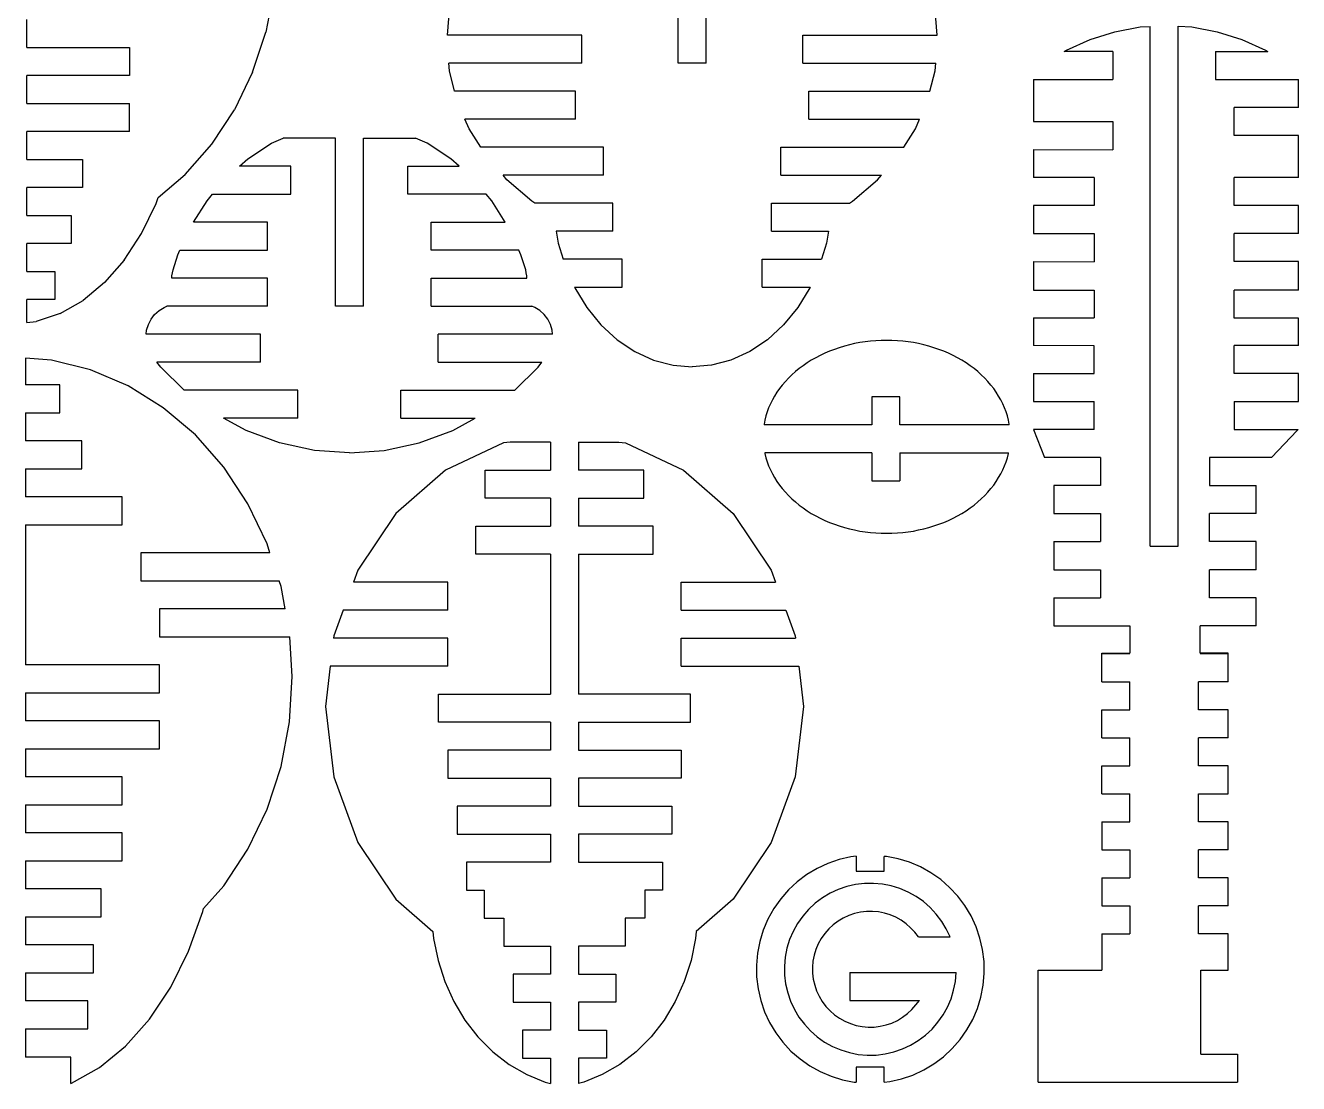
# Model space of a CAD drawing. Header units: inches. Extents: x -293 to 209, y -165 to 155.
# Drawn here: x 66.2 to 202.6, y -163.8 to -50.4 of the extents above; entities that cross this region are included whole.
import ezdxf

# ---------------------------------------------------------------- set-up
doc = ezdxf.new("R2010")
doc.units = ezdxf.units.IN
doc.header["$MEASUREMENT"] = 0

msp = doc.modelspace()

# ---------------------------------------------------------------- linework, layer by layer
for p, q in [((136.15, -54.44), (136.15, -36.44)), ((139.15, -54.44), (139.15, -36.44)), ((92.83, -46.63), (91.97, -51.12)), ((111.41, -51.44), (111.63, -48.78)), ((163.88, -51.44), (163.66, -48.78)), ((66.35, -52.76), (66.35, -49.76)), ((90.55, -55.42), (91.97, -51.12)), ((125.8, -51.44), (111.41, -51.44)), ((125.8, -54.44), (125.8, -51.44)), ((149.49, -51.44), (163.88, -51.44)), ((149.49, -54.44), (149.49, -51.44)), ((180.26, -51.91), (182.91, -51.08)), ((182.91, -51.08), (185.63, -50.58)), ((185.63, -50.58), (186.7, -50.51)), ((186.7, -106.19), (186.7, -50.51)), ((189.7, -50.49), (191.16, -50.58)), ((189.7, -106.19), (189.7, -50.49)), ((191.16, -50.58), (193.89, -51.08)), ((193.89, -51.08), (196.53, -51.91)), ((66.35, -52.76), (77.35, -52.76)), ((77.35, -52.76), (77.35, -55.76)), ((177.48, -53.21), (177.74, -53.05)), ((177.74, -53.05), (180.26, -51.91)), ((196.53, -51.91), (199.06, -53.05)), ((199.06, -53.05), (199.32, -53.21)), ((111.63, -55.27), (111.56, -54.44)), ((125.8, -54.44), (111.56, -54.44)), ((139.15, -54.44), (136.15, -54.44)), ((149.49, -54.44), (163.73, -54.44)), ((163.66, -55.27), (163.73, -54.44)), ((182.7, -53.21), (177.48, -53.21)), ((182.7, -53.21), (182.7, -56.21)), ((193.7, -53.21), (193.7, -56.21)), ((193.7, -53.21), (199.32, -53.21)), ((77.35, -55.76), (66.35, -55.76)), ((66.35, -58.76), (66.35, -55.76)), ((90.55, -55.42), (88.61, -59.46)), ((112.18, -57.44), (111.63, -55.27)), ((163.11, -57.44), (163.66, -55.27)), ((174.2, -56.21), (174.2, -60.71)), ((174.2, -56.21), (182.7, -56.21)), ((193.7, -56.21), (202.6, -56.21)), ((202.6, -59.21), (202.6, -56.21)), ((125.15, -57.44), (112.18, -57.44)), ((125.15, -60.44), (125.15, -57.44)), ((150.15, -57.44), (163.11, -57.44)), ((150.15, -60.44), (150.15, -57.44)), ((66.35, -58.76), (77.35, -58.76)), ((77.35, -61.76), (77.35, -58.76)), ((86.19, -63.14), (88.61, -59.46)), ((202.6, -59.21), (195.7, -59.21)), ((195.7, -62.21), (195.7, -59.21)), ((113.74, -61.48), (113.29, -60.44)), ((125.15, -60.44), (113.29, -60.44)), ((150.15, -60.44), (162, -60.44)), ((161.55, -61.48), (162, -60.44)), ((174.2, -60.71), (182.7, -60.72)), ((182.7, -60.72), (182.7, -63.72)), ((77.35, -61.76), (66.35, -61.76)), ((66.35, -64.76), (66.35, -61.76)), ((92.58, -63.04), (93.82, -62.49)), ((99.41, -62.49), (93.82, -62.49)), ((99.41, -80.49), (99.41, -62.49)), ((102.41, -80.49), (102.41, -62.49)), ((102.41, -62.49), (108.01, -62.49)), ((109.25, -63.04), (108.01, -62.49)), ((114.98, -63.44), (113.74, -61.48)), ((160.31, -63.44), (161.55, -61.48)), ((202.6, -62.21), (195.7, -62.21)), ((202.6, -66.71), (202.6, -62.21)), ((83.33, -66.38), (86.19, -63.14)), ((90.03, -64.69), (92.58, -63.04)), ((111.79, -64.69), (109.25, -63.04)), ((128.15, -63.44), (114.98, -63.44)), ((128.15, -66.44), (128.15, -63.44)), ((147.15, -63.44), (160.31, -63.44)), ((147.15, -66.44), (147.15, -63.44)), ((174.2, -63.71), (182.7, -63.72)), ((174.2, -63.71), (174.2, -66.71)), ((66.35, -64.76), (72.33, -64.76)), ((72.33, -64.76), (72.33, -67.76)), ((89.14, -65.49), (90.03, -64.69)), ((112.69, -65.49), (111.79, -64.69)), ((80.43, -68.84), (83.33, -66.38)), ((94.65, -65.49), (89.14, -65.49)), ((94.65, -68.49), (94.65, -65.49)), ((107.18, -65.49), (112.69, -65.49)), ((107.18, -68.49), (107.18, -65.49)), ((117.8, -66.94), (117.38, -66.44)), ((128.15, -66.44), (117.38, -66.44)), ((147.15, -66.44), (157.91, -66.44)), ((157.49, -66.94), (157.91, -66.44)), ((180.7, -66.71), (174.2, -66.71)), ((180.7, -66.71), (180.7, -69.71)), ((202.6, -66.71), (195.7, -66.71)), ((195.7, -69.71), (195.7, -66.71)), ((72.33, -67.76), (66.35, -67.76)), ((66.35, -70.76), (66.35, -67.76)), ((120.47, -69.23), (117.8, -66.94)), ((154.82, -69.23), (157.49, -66.94)), ((78.64, -72.7), (80.21, -69.48)), ((80.21, -69.48), (80.43, -68.84)), ((84.22, -71.49), (85.67, -69.2)), ((85.67, -69.2), (86.26, -68.49)), ((86.26, -68.49), (94.65, -68.49)), ((115.57, -68.49), (107.18, -68.49)), ((116.16, -69.2), (115.57, -68.49)), ((117.61, -71.49), (116.16, -69.2)), ((120.79, -69.44), (120.47, -69.23)), ((129.15, -69.44), (120.79, -69.44)), ((129.15, -72.44), (129.15, -69.44)), ((146.15, -69.44), (154.5, -69.44)), ((146.15, -72.44), (146.15, -69.44)), ((154.5, -69.44), (154.82, -69.23)), ((66.35, -70.76), (71.12, -70.76)), ((71.12, -70.76), (71.12, -73.76)), ((174.2, -69.71), (174.2, -72.71)), ((180.7, -69.71), (174.2, -69.71)), ((202.6, -69.71), (195.7, -69.71)), ((202.6, -72.71), (202.6, -69.71)), ((92.14, -71.49), (84.22, -71.49)), ((92.14, -74.49), (92.14, -71.49)), ((109.69, -71.49), (117.61, -71.49)), ((109.69, -74.49), (109.69, -71.49)), ((76.78, -75.54), (78.64, -72.7)), ((123.05, -72.44), (123.28, -73.74)), ((129.15, -72.44), (123.05, -72.44)), ((146.15, -72.44), (152.24, -72.44)), ((152.24, -72.44), (152.01, -73.74)), ((174.2, -72.71), (180.7, -72.71)), ((180.7, -72.71), (180.7, -75.72)), ((202.6, -72.71), (195.7, -72.71)), ((195.7, -75.71), (195.7, -72.71)), ((71.12, -73.76), (66.35, -73.76)), ((66.35, -76.76), (66.35, -73.76)), ((82.03, -76.59), (82.54, -74.98)), ((82.54, -74.98), (82.76, -74.49)), ((82.76, -74.49), (92.14, -74.49)), ((119.07, -74.49), (109.69, -74.49)), ((119.29, -74.98), (119.07, -74.49)), ((119.8, -76.59), (119.29, -74.98)), ((123.28, -73.74), (123.8, -75.44)), ((152.01, -73.74), (151.49, -75.44)), ((76.78, -75.54), (74.68, -77.95)), ((130.15, -75.44), (123.8, -75.44)), ((130.15, -78.44), (130.15, -75.44)), ((145.15, -75.44), (151.49, -75.44)), ((145.15, -78.44), (145.15, -75.44)), ((174.2, -75.71), (180.7, -75.72)), ((174.2, -75.71), (174.2, -78.76)), ((202.6, -75.71), (195.7, -75.71)), ((202.6, -78.76), (202.6, -75.71)), ((66.35, -76.76), (69.35, -76.76)), ((69.35, -76.76), (69.35, -79.76)), ((81.89, -77.49), (81.91, -77.23)), ((92.14, -77.49), (81.89, -77.49)), ((81.91, -77.23), (81.96, -76.91)), ((81.96, -76.91), (82.03, -76.59)), ((92.14, -80.49), (92.14, -77.49)), ((109.69, -77.49), (119.94, -77.49)), ((109.69, -80.49), (109.69, -77.49)), ((119.87, -76.91), (119.8, -76.59)), ((119.92, -77.23), (119.87, -76.91)), ((119.94, -77.49), (119.92, -77.23)), ((74.68, -77.95), (72.38, -79.87)), ((125.03, -78.44), (125.06, -78.52)), ((125.03, -78.44), (130.15, -78.44)), ((125.06, -78.52), (126.35, -80.63)), ((145.15, -78.44), (150.26, -78.44)), ((150.23, -78.52), (148.94, -80.63)), ((150.26, -78.44), (150.23, -78.52)), ((174.2, -78.76), (180.7, -78.76)), ((180.7, -78.76), (180.7, -81.74)), ((202.6, -78.76), (195.7, -78.76)), ((195.7, -81.76), (195.7, -78.76)), ((69.35, -79.76), (66.35, -79.76)), ((66.35, -82.24), (66.35, -79.76)), ((69.93, -81.28), (72.38, -79.87)), ((69.93, -81.28), (67.36, -82.13)), ((79.67, -81.89), (80.05, -81.38)), ((80.05, -81.38), (80.52, -80.95)), ((80.52, -80.95), (81.06, -80.61)), ((81.06, -80.61), (81.36, -80.49)), ((92.14, -80.49), (81.36, -80.49)), ((102.41, -80.49), (99.41, -80.49)), ((109.69, -80.49), (120.47, -80.49)), ((120.77, -80.61), (120.47, -80.49)), ((121.31, -80.95), (120.77, -80.61)), ((121.77, -81.38), (121.31, -80.95)), ((122.16, -81.89), (121.77, -81.38)), ((126.35, -80.63), (127.87, -82.5)), ((148.94, -80.63), (147.42, -82.5)), ((174.2, -81.74), (180.7, -81.74)), ((174.2, -81.74), (174.2, -84.71)), ((202.6, -81.76), (195.7, -81.76)), ((202.6, -84.71), (202.6, -81.76)), ((66.35, -82.24), (67.36, -82.13)), ((79.14, -83.49), (79.19, -83.05)), ((79.19, -83.05), (79.38, -82.45)), ((79.38, -82.45), (79.67, -81.89)), ((122.45, -82.45), (122.16, -81.89)), ((122.64, -83.05), (122.45, -82.45)), ((122.69, -83.49), (122.64, -83.05)), ((127.87, -82.5), (129.6, -84.08)), ((147.42, -82.5), (145.7, -84.08)), ((91.41, -83.49), (79.14, -83.49)), ((91.41, -86.49), (91.41, -83.49)), ((110.41, -86.49), (110.41, -83.49)), ((122.69, -83.49), (110.41, -83.49)), ((129.6, -84.08), (131.48, -85.34)), ((145.7, -84.08), (143.81, -85.34)), ((155.04, -84.5), (154.49, -84.63)), ((155.6, -84.39), (155.04, -84.5)), ((156.17, -84.31), (155.6, -84.39)), ((156.74, -84.24), (156.17, -84.31)), ((157.32, -84.19), (156.74, -84.24)), ((157.89, -84.16), (157.32, -84.19)), ((158.47, -84.15), (157.89, -84.16)), ((159.04, -84.16), (158.47, -84.15)), ((159.62, -84.19), (159.04, -84.16)), ((160.2, -84.24), (159.62, -84.19)), ((160.77, -84.31), (160.2, -84.24)), ((161.34, -84.39), (160.77, -84.31)), ((161.9, -84.5), (161.34, -84.39)), ((162.45, -84.63), (161.9, -84.5)), ((131.48, -85.34), (133.5, -86.26)), ((143.81, -85.34), (141.79, -86.26)), ((151.35, -85.77), (150.87, -86.02)), ((151.84, -85.53), (151.35, -85.77)), ((152.35, -85.32), (151.84, -85.53)), ((152.87, -85.12), (152.35, -85.32)), ((153.4, -84.94), (152.87, -85.12)), ((153.94, -84.77), (153.4, -84.94)), ((154.49, -84.63), (153.94, -84.77)), ((163, -84.77), (162.45, -84.63)), ((163.54, -84.94), (163, -84.77)), ((164.07, -85.12), (163.54, -84.94)), ((164.59, -85.32), (164.07, -85.12)), ((165.09, -85.53), (164.59, -85.32)), ((165.58, -85.77), (165.09, -85.53)), ((166.06, -86.02), (165.58, -85.77)), ((180.7, -84.72), (174.2, -84.71)), ((180.7, -87.71), (180.7, -84.72)), ((202.6, -84.71), (195.7, -84.71)), ((195.7, -87.71), (195.7, -84.71)), ((66.21, -86.04), (66.21, -88.91)), ((69, -86.27), (66.21, -86.04)), ((73.19, -87.31), (69, -86.27)), ((80.7, -87.02), (80.3, -86.49)), ((91.41, -86.49), (80.3, -86.49)), ((83.2, -89.49), (80.7, -87.02)), ((110.41, -86.49), (121.53, -86.49)), ((118.63, -89.49), (121.13, -87.02)), ((121.13, -87.02), (121.53, -86.49)), ((133.5, -86.26), (135.6, -86.82)), ((135.6, -86.82), (137.65, -87)), ((139.69, -86.82), (137.65, -87)), ((141.79, -86.26), (139.69, -86.82)), ((149.1, -87.17), (148.7, -87.5)), ((149.52, -86.86), (149.1, -87.17)), ((149.95, -86.57), (149.52, -86.86)), ((150.4, -86.28), (149.95, -86.57)), ((150.87, -86.02), (150.4, -86.28)), ((166.53, -86.28), (166.06, -86.02)), ((166.98, -86.57), (166.53, -86.28)), ((167.42, -86.86), (166.98, -86.57)), ((167.83, -87.17), (167.42, -86.86)), ((168.23, -87.5), (167.83, -87.17)), ((77.21, -89.02), (73.19, -87.31)), ((147.62, -88.56), (147.29, -88.93)), ((147.96, -88.19), (147.62, -88.56)), ((148.32, -87.84), (147.96, -88.19)), ((148.7, -87.5), (148.32, -87.84)), ((168.61, -87.84), (168.23, -87.5)), ((168.98, -88.19), (168.61, -87.84)), ((169.32, -88.56), (168.98, -88.19)), ((169.64, -88.93), (169.32, -88.56)), ((174.2, -87.71), (180.7, -87.71)), ((174.2, -87.71), (174.2, -90.71)), ((202.6, -87.71), (195.7, -87.71)), ((202.6, -90.71), (202.6, -87.71)), ((69.91, -88.91), (66.21, -88.91)), ((69.91, -91.91), (69.91, -88.91)), ((80.98, -91.36), (77.21, -89.02)), ((95.41, -89.49), (83.2, -89.49)), ((95.41, -92.49), (95.41, -89.49)), ((106.41, -89.49), (118.63, -89.49)), ((106.41, -92.49), (106.41, -89.49)), ((146.72, -89.71), (146.46, -90.11)), ((147, -89.31), (146.72, -89.71)), ((147.29, -88.93), (147, -89.31)), ((169.94, -89.31), (169.64, -88.93)), ((170.22, -89.71), (169.94, -89.31)), ((170.47, -90.11), (170.22, -89.71)), ((84.42, -94.28), (80.98, -91.36)), ((146.02, -90.95), (145.83, -91.38)), ((146.23, -90.53), (146.02, -90.95)), ((146.46, -90.11), (146.23, -90.53)), ((156.87, -90.18), (156.87, -93.18)), ((159.87, -90.18), (156.87, -90.18)), ((159.87, -93.18), (159.87, -90.18)), ((170.7, -90.53), (170.47, -90.11)), ((170.92, -90.95), (170.7, -90.53)), ((171.1, -91.38), (170.92, -90.95)), ((174.2, -90.71), (180.7, -90.71)), ((180.7, -93.71), (180.7, -90.71)), ((195.7, -90.71), (195.7, -93.71)), ((195.7, -90.71), (202.6, -90.71)), ((66.21, -91.91), (66.21, -94.91)), ((66.21, -91.91), (69.91, -91.91)), ((89.85, -93.8), (87.43, -92.49)), ((95.41, -92.49), (87.43, -92.49)), ((106.41, -92.49), (114.39, -92.49)), ((111.98, -93.8), (114.39, -92.49)), ((145.42, -92.68), (145.34, -93.13)), ((145.54, -92.24), (145.42, -92.68)), ((145.67, -91.81), (145.54, -92.24)), ((145.83, -91.38), (145.67, -91.81)), ((171.26, -91.81), (171.1, -91.38)), ((171.4, -92.24), (171.26, -91.81)), ((171.51, -92.68), (171.4, -92.24)), ((171.6, -93.13), (171.51, -92.68)), ((93.44, -95.12), (89.85, -93.8)), ((108.39, -95.12), (111.98, -93.8)), ((145.34, -93.13), (145.34, -93.18)), ((156.87, -93.18), (145.34, -93.18)), ((171.61, -93.18), (159.87, -93.18)), ((171.61, -93.18), (171.6, -93.13)), ((174.2, -93.69), (175.39, -96.71)), ((180.7, -93.71), (174.2, -93.69)), ((195.7, -93.71), (202.57, -93.71)), ((199.71, -96.71), (202.45, -93.82)), ((202.45, -93.82), (202.57, -93.71)), ((72.26, -94.91), (66.21, -94.91)), ((72.26, -97.91), (72.26, -94.91)), ((87.45, -97.74), (84.42, -94.28)), ((97.19, -95.93), (93.44, -95.12)), ((104.64, -95.93), (108.39, -95.12)), ((117.41, -95.14), (111.22, -98.06)), ((118.13, -95.04), (117.41, -95.14)), ((122.46, -95.04), (118.13, -95.04)), ((122.46, -95.04), (122.46, -98.04)), ((125.46, -95.04), (125.46, -98.04)), ((125.46, -95.04), (129.79, -95.04)), ((129.79, -95.04), (130.51, -95.14)), ((130.51, -95.14), (136.71, -98.06)), ((100.91, -96.2), (97.19, -95.93)), ((100.91, -96.2), (104.64, -95.93)), ((156.87, -96.18), (145.42, -96.18)), ((145.42, -96.18), (145.42, -96.28)), ((145.42, -96.28), (145.54, -96.72)), ((145.54, -96.72), (145.67, -97.15)), ((156.87, -96.18), (156.87, -99.18)), ((159.87, -96.18), (171.53, -96.18)), ((159.87, -96.18), (159.87, -99.18)), ((171.26, -97.15), (171.4, -96.72)), ((171.4, -96.72), (171.51, -96.28)), ((171.51, -96.28), (171.53, -96.18)), ((181.37, -96.71), (175.39, -96.71)), ((181.37, -96.71), (181.37, -99.71)), ((193.04, -96.71), (193.04, -99.71)), ((199.71, -96.71), (193.04, -96.71)), ((66.21, -97.91), (66.21, -100.91)), ((66.21, -97.91), (72.26, -97.91)), ((90.03, -101.65), (87.45, -97.74)), ((111.22, -98.06), (105.89, -102.7)), ((115.46, -101.04), (115.46, -98.04)), ((115.46, -98.04), (122.46, -98.04)), ((132.46, -98.04), (125.46, -98.04)), ((132.46, -101.04), (132.46, -98.04)), ((136.71, -98.06), (142.03, -102.7)), ((145.67, -97.15), (145.83, -97.58)), ((145.83, -97.58), (146.02, -98.01)), ((146.02, -98.01), (146.23, -98.43)), ((170.7, -98.43), (170.92, -98.01)), ((170.92, -98.01), (171.1, -97.58)), ((171.1, -97.58), (171.26, -97.15)), ((146.23, -98.43), (146.46, -98.85)), ((146.46, -98.85), (146.72, -99.25)), ((146.72, -99.25), (147, -99.65)), ((156.87, -99.18), (159.87, -99.18)), ((169.94, -99.65), (170.22, -99.25)), ((170.22, -99.25), (170.47, -98.85)), ((170.47, -98.85), (170.7, -98.43)), ((76.56, -100.91), (66.21, -100.91)), ((76.56, -103.91), (76.56, -100.91)), ((147, -99.65), (147.29, -100.03)), ((147.29, -100.03), (147.62, -100.4)), ((147.62, -100.4), (147.96, -100.77)), ((147.96, -100.77), (148.32, -101.12)), ((168.61, -101.12), (168.98, -100.77)), ((168.98, -100.77), (169.32, -100.4)), ((169.32, -100.4), (169.64, -100.03)), ((169.64, -100.03), (169.94, -99.65)), ((176.37, -99.71), (176.37, -102.71)), ((181.37, -99.71), (176.37, -99.71)), ((193.04, -99.71), (198.04, -99.71)), ((198.04, -102.71), (198.04, -99.71)), ((92.09, -105.93), (90.03, -101.65)), ((122.46, -101.04), (115.46, -101.04)), ((122.46, -101.04), (122.46, -104.04)), ((125.46, -101.04), (125.46, -104.04)), ((125.46, -101.04), (132.46, -101.04)), ((148.32, -101.12), (148.7, -101.46)), ((148.7, -101.46), (149.1, -101.79)), ((149.1, -101.79), (149.52, -102.1)), ((149.52, -102.1), (149.95, -102.39)), ((166.98, -102.39), (167.42, -102.1)), ((167.42, -102.1), (167.83, -101.79)), ((167.83, -101.79), (168.23, -101.46)), ((168.23, -101.46), (168.61, -101.12)), ((105.89, -102.7), (101.81, -108.75)), ((142.03, -102.7), (146.11, -108.75)), ((149.95, -102.39), (150.4, -102.68)), ((150.4, -102.68), (150.87, -102.94)), ((150.87, -102.94), (151.35, -103.2)), ((151.35, -103.2), (151.84, -103.43)), ((151.84, -103.43), (152.35, -103.64)), ((152.35, -103.64), (152.87, -103.84)), ((164.07, -103.84), (164.59, -103.64)), ((164.59, -103.64), (165.09, -103.43)), ((165.09, -103.43), (165.58, -103.2)), ((165.58, -103.2), (166.06, -102.94)), ((166.06, -102.94), (166.53, -102.68)), ((166.53, -102.68), (166.98, -102.39)), ((176.37, -102.71), (181.37, -102.71)), ((181.37, -102.71), (181.37, -105.71)), ((198.04, -102.71), (193.04, -102.71)), ((193.04, -105.71), (193.04, -102.71)), ((66.21, -103.91), (66.21, -118.91)), ((66.21, -103.91), (76.56, -103.91)), ((114.46, -107.04), (114.46, -104.04)), ((114.46, -104.04), (122.46, -104.04)), ((133.46, -104.04), (125.46, -104.04)), ((133.46, -107.04), (133.46, -104.04)), ((152.87, -103.84), (153.4, -104.03)), ((153.4, -104.03), (153.94, -104.19)), ((153.94, -104.19), (154.49, -104.34)), ((154.49, -104.34), (155.04, -104.46)), ((155.04, -104.46), (155.6, -104.57)), ((155.6, -104.57), (156.17, -104.65)), ((156.17, -104.65), (156.74, -104.72)), ((156.74, -104.72), (157.32, -104.77)), ((157.32, -104.77), (157.89, -104.8)), ((157.89, -104.8), (158.47, -104.81)), ((158.47, -104.81), (159.04, -104.8)), ((159.04, -104.8), (159.62, -104.77)), ((159.62, -104.77), (160.2, -104.72)), ((160.2, -104.72), (160.77, -104.65)), ((160.77, -104.65), (161.34, -104.57)), ((161.34, -104.57), (161.9, -104.46)), ((161.9, -104.46), (162.45, -104.34)), ((162.45, -104.34), (163, -104.19)), ((163, -104.19), (163.54, -104.03)), ((163.54, -104.03), (164.07, -103.84)), ((92.41, -106.91), (92.09, -105.93)), ((176.37, -105.71), (181.37, -105.71)), ((176.37, -105.71), (176.37, -108.71)), ((186.7, -106.19), (189.7, -106.19)), ((198.04, -105.71), (193.04, -105.71)), ((198.04, -108.71), (198.04, -105.71)), ((92.41, -106.91), (78.56, -106.91)), ((78.56, -106.91), (78.56, -109.91)), ((122.46, -107.04), (114.46, -107.04)), ((122.46, -107.04), (122.46, -122.04)), ((125.46, -107.04), (125.46, -122.04)), ((125.46, -107.04), (133.46, -107.04)), ((101.81, -108.75), (101.34, -110.04)), ((146.11, -108.75), (146.58, -110.04)), ((176.37, -108.71), (181.37, -108.71)), ((181.37, -108.71), (181.37, -111.71)), ((193.04, -111.71), (193.04, -108.71)), ((198.04, -108.71), (193.04, -108.71)), ((78.56, -109.91), (93.39, -109.91)), ((93.59, -110.51), (93.39, -109.91)), ((111.46, -110.04), (101.34, -110.04)), ((111.46, -113.04), (111.46, -110.04)), ((136.46, -110.04), (146.58, -110.04)), ((136.46, -113.04), (136.46, -110.04)), ((94.05, -112.91), (93.59, -110.51)), ((176.37, -111.71), (181.37, -111.71)), ((176.37, -111.71), (176.37, -114.71)), ((198.04, -111.71), (193.04, -111.71)), ((198.04, -114.71), (198.04, -111.71)), ((94.05, -112.91), (80.56, -112.91)), ((80.56, -112.91), (80.56, -115.91)), ((100.25, -113.04), (99.24, -115.79)), ((111.46, -113.04), (100.25, -113.04)), ((136.46, -113.04), (147.67, -113.04)), ((147.67, -113.04), (148.68, -115.79)), ((80.56, -115.91), (94.54, -115.91)), ((94.8, -120.15), (94.54, -115.91)), ((99.24, -115.79), (99.22, -116.04)), ((148.68, -115.79), (148.71, -116.04)), ((176.37, -114.71), (184.51, -114.71)), ((184.51, -114.71), (184.51, -117.67)), ((198.04, -114.71), (192.06, -114.71)), ((192.06, -117.67), (192.06, -114.71)), ((111.46, -116.04), (99.22, -116.04)), ((111.46, -119.04), (111.46, -116.04)), ((136.46, -116.04), (148.71, -116.04)), ((136.46, -119.04), (136.46, -116.04)), ((181.51, -117.67), (184.51, -117.67)), ((181.51, -120.71), (181.51, -117.67)), ((184.51, -117.71), (181.51, -117.71)), ((195.06, -117.67), (192.06, -117.67)), ((195.06, -117.71), (192.06, -117.71)), ((195.06, -120.71), (195.06, -117.67)), ((80.56, -118.91), (66.21, -118.91)), ((80.56, -121.91), (80.56, -118.91)), ((98.87, -119.04), (98.37, -123.35)), ((111.46, -119.04), (98.87, -119.04)), ((136.46, -119.04), (149.05, -119.04)), ((149.05, -119.04), (149.55, -123.35)), ((94.5, -125.02), (94.8, -120.15)), ((181.51, -120.71), (184.51, -120.71)), ((184.51, -123.71), (184.51, -120.71)), ((195.06, -120.71), (191.88, -120.72)), ((191.88, -123.72), (191.88, -120.72)), ((66.21, -121.91), (66.21, -124.91)), ((66.21, -121.91), (80.56, -121.91)), ((110.46, -125.04), (110.46, -122.04)), ((110.46, -122.04), (122.46, -122.04)), ((137.46, -122.04), (125.46, -122.04)), ((137.46, -125.04), (137.46, -122.04)), ((98.37, -123.35), (99.24, -130.9)), ((149.55, -123.35), (148.68, -130.9)), ((181.51, -126.71), (181.51, -123.71)), ((181.51, -123.71), (184.51, -123.71)), ((195.07, -123.71), (191.88, -123.72)), ((195.07, -126.71), (195.07, -123.71)), ((80.56, -124.91), (66.21, -124.91)), ((80.56, -127.91), (80.56, -124.91)), ((93.59, -129.79), (94.5, -125.02)), ((122.46, -125.04), (110.46, -125.04)), ((122.46, -125.04), (122.46, -128.04)), ((125.46, -125.04), (125.46, -128.04)), ((125.46, -125.04), (137.46, -125.04)), ((181.51, -126.71), (184.51, -126.71)), ((184.51, -129.71), (184.51, -126.71)), ((195.07, -126.71), (191.89, -126.72)), ((191.89, -129.72), (191.89, -126.72)), ((66.21, -127.91), (66.21, -130.91)), ((66.21, -127.91), (80.56, -127.91)), ((111.46, -128.04), (111.46, -131.04)), ((122.46, -128.04), (111.46, -128.04)), ((125.46, -128.04), (136.46, -128.04)), ((136.46, -128.04), (136.46, -131.04)), ((76.56, -130.91), (66.21, -130.91)), ((76.56, -133.91), (76.56, -130.91)), ((92.09, -134.37), (93.59, -129.79)), ((99.24, -130.9), (101.81, -137.95)), ((148.68, -130.9), (146.11, -137.95)), ((181.51, -132.71), (181.51, -129.71)), ((181.51, -129.71), (184.51, -129.71)), ((195.07, -129.71), (191.89, -129.72)), ((195.07, -132.71), (195.07, -129.71)), ((111.46, -131.04), (122.46, -131.04)), ((122.46, -131.04), (122.46, -134.04)), ((125.46, -131.04), (125.46, -134.04)), ((136.46, -131.04), (125.46, -131.04)), ((181.51, -132.71), (184.51, -132.71)), ((184.51, -135.71), (184.51, -132.71)), ((191.88, -132.71), (195.07, -132.71)), ((191.88, -135.71), (191.88, -132.71)), ((66.21, -133.91), (66.21, -136.91)), ((66.21, -133.91), (76.56, -133.91)), ((90.03, -138.66), (92.09, -134.37)), ((112.46, -134.04), (112.46, -137.04)), ((122.46, -134.04), (112.46, -134.04)), ((125.46, -134.04), (135.46, -134.04)), ((135.46, -134.04), (135.46, -137.04)), ((181.51, -135.71), (184.51, -135.71)), ((181.51, -135.71), (181.51, -138.71)), ((195.06, -135.71), (191.88, -135.71)), ((195.06, -138.71), (195.06, -135.71)), ((76.56, -136.91), (66.21, -136.91)), ((76.56, -139.91), (76.56, -136.91)), ((112.46, -137.04), (122.46, -137.04)), ((122.46, -137.04), (122.46, -140.04)), ((135.46, -137.04), (125.46, -137.04)), ((125.46, -137.04), (125.46, -140.04)), ((87.45, -142.56), (90.03, -138.66)), ((101.81, -137.95), (105.89, -143.99)), ((146.11, -137.95), (142.03, -143.99)), ((181.51, -138.71), (184.51, -138.71)), ((184.51, -138.71), (184.51, -141.71)), ((195.06, -138.71), (191.88, -138.71)), ((191.88, -141.71), (191.88, -138.71)), ((66.21, -139.91), (66.21, -142.91)), ((66.21, -139.91), (76.56, -139.91)), ((113.46, -140.04), (113.46, -143.04)), ((122.46, -140.04), (113.46, -140.04)), ((125.46, -140.04), (134.46, -140.04)), ((134.46, -140.04), (134.46, -143.04)), ((152.17, -140.18), (151.01, -140.72)), ((153.38, -139.76), (152.17, -140.18)), ((154.63, -139.48), (153.38, -139.76)), ((155.22, -139.41), (154.63, -139.48)), ((155.22, -139.41), (155.22, -141.01)), ((158.45, -139.42), (158.22, -139.42)), ((158.22, -141.01), (158.22, -139.42)), ((159.7, -139.67), (158.45, -139.42)), ((160.92, -140.04), (159.7, -139.67)), ((162.1, -140.54), (160.92, -140.04)), ((149.91, -141.37), (148.89, -142.14)), ((151.01, -140.72), (149.91, -141.37)), ((155.22, -141.01), (158.22, -141.01)), ((163.21, -141.17), (162.1, -140.54)), ((164.26, -141.9), (163.21, -141.17)), ((181.51, -141.71), (184.51, -141.71)), ((181.51, -141.71), (181.51, -144.71)), ((195.06, -141.71), (191.88, -141.71)), ((195.06, -144.71), (195.06, -141.71)), ((74.31, -142.91), (66.21, -142.91)), ((74.31, -145.91), (74.31, -142.91)), ((85.3, -145.01), (87.45, -142.56)), ((113.46, -143.04), (115.37, -143.04)), ((115.37, -143.04), (115.37, -146.04)), ((134.46, -143.04), (132.56, -143.04)), ((132.56, -143.04), (132.56, -146.04)), ((147.96, -143.01), (147.12, -143.97)), ((148.89, -142.14), (147.96, -143.01)), ((153.29, -142.97), (152.42, -143.37)), ((154.2, -142.65), (153.29, -142.97)), ((155.14, -142.44), (154.2, -142.65)), ((156.1, -142.32), (155.14, -142.44)), ((157.06, -142.31), (156.1, -142.32)), ((158.02, -142.39), (157.06, -142.31)), ((158.97, -142.58), (158.02, -142.39)), ((159.89, -142.86), (158.97, -142.58)), ((160.78, -143.24), (159.89, -142.86)), ((165.22, -142.74), (164.26, -141.9)), ((166.09, -143.68), (165.22, -142.74)), ((105.89, -143.99), (109.87, -147.46)), ((142.03, -143.99), (138.06, -147.46)), ((147.12, -143.97), (146.38, -145.02)), ((150.82, -144.45), (150.11, -145.1)), ((151.59, -143.87), (150.82, -144.45)), ((152.42, -143.37), (151.59, -143.87)), ((161.62, -143.71), (160.78, -143.24)), ((162.41, -144.27), (161.62, -143.71)), ((163.13, -144.9), (162.41, -144.27)), ((166.86, -144.7), (166.09, -143.68)), ((66.21, -145.91), (66.21, -148.91)), ((66.21, -145.91), (74.31, -145.91)), ((83.69, -149.57), (85.22, -145.34)), ((85.22, -145.34), (85.3, -145.01)), ((146.38, -145.02), (145.76, -146.14)), ((149.48, -145.83), (148.92, -146.62)), ((150.11, -145.1), (149.48, -145.83)), ((154.41, -145.75), (153.82, -146.03)), ((155.03, -145.54), (154.41, -145.75)), ((155.66, -145.4), (155.03, -145.54)), ((156.3, -145.32), (155.66, -145.4)), ((156.95, -145.31), (156.3, -145.32)), ((157.6, -145.37), (156.95, -145.31)), ((158.24, -145.49), (157.6, -145.37)), ((158.86, -145.68), (158.24, -145.49)), ((159.45, -145.94), (158.86, -145.68)), ((163.79, -145.61), (163.13, -144.9)), ((164.37, -146.38), (163.79, -145.61)), ((167.52, -145.8), (166.86, -144.7)), ((168.05, -146.96), (167.52, -145.8)), ((181.51, -144.71), (184.51, -144.71)), ((184.51, -144.71), (184.51, -147.71)), ((195.06, -144.71), (191.88, -144.71)), ((191.88, -147.71), (191.88, -144.71)), ((115.37, -146.04), (117.46, -146.04)), ((117.46, -146.04), (117.46, -149.04)), ((130.46, -146.04), (130.46, -149.04)), ((132.56, -146.04), (130.46, -146.04)), ((145.76, -146.14), (145.26, -147.31)), ((148.92, -146.62), (148.46, -147.46)), ((152.27, -147.19), (151.84, -147.68)), ((152.75, -146.75), (152.27, -147.19)), ((153.26, -146.36), (152.75, -146.75)), ((153.82, -146.03), (153.26, -146.36)), ((160.02, -146.26), (159.45, -145.94)), ((160.55, -146.63), (160.02, -146.26)), ((161.04, -147.06), (160.55, -146.63)), ((161.48, -147.53), (161.04, -147.06)), ((164.86, -147.2), (164.37, -146.38)), ((165.27, -148.05), (164.86, -147.2)), ((168.47, -148.17), (168.05, -146.96)), ((109.87, -147.46), (109.93, -148.22)), ((109.93, -148.22), (110.41, -150.57)), ((137.99, -148.22), (137.52, -150.57)), ((138.06, -147.46), (137.99, -148.22)), ((144.88, -148.53), (144.63, -149.79)), ((145.26, -147.31), (144.88, -148.53)), ((148.08, -148.34), (147.79, -149.27)), ((148.46, -147.46), (148.08, -148.34)), ((151.47, -148.21), (151.15, -148.78)), ((151.84, -147.68), (151.47, -148.21)), ((161.87, -148.05), (161.48, -147.53)), ((161.87, -148.05), (165.27, -148.05)), ((168.75, -149.41), (168.47, -148.17)), ((181.51, -147.71), (184.51, -147.71)), ((181.51, -147.71), (181.51, -151.61)), ((195.06, -147.71), (191.88, -147.71)), ((195.06, -151.61), (195.06, -147.71)), ((73.49, -148.91), (66.21, -148.91)), ((73.49, -151.91), (73.49, -148.91)), ((81.77, -153.43), (83.69, -149.57)), ((117.46, -149.04), (122.46, -149.04)), ((122.46, -149.04), (122.46, -152.04)), ((130.46, -149.04), (125.46, -149.04)), ((125.46, -149.04), (125.46, -152.04)), ((144.63, -149.79), (144.52, -151.06)), ((147.79, -149.27), (147.61, -150.21)), ((150.71, -150), (150.58, -150.63)), ((150.9, -149.38), (150.71, -150)), ((151.15, -148.78), (150.9, -149.38)), ((168.91, -150.68), (168.75, -149.41)), ((110.41, -150.57), (111.13, -152.83)), ((137.52, -150.57), (136.79, -152.83)), ((144.52, -151.06), (144.54, -152.34)), ((147.61, -150.21), (147.52, -151.17)), ((147.52, -151.17), (147.54, -152.13)), ((150.58, -150.63), (150.52, -151.28)), ((150.52, -151.28), (150.53, -151.93)), ((168.93, -151.96), (168.91, -150.68)), ((66.21, -151.91), (66.21, -154.91)), ((66.21, -151.91), (73.49, -151.91)), ((118.46, -152.04), (118.46, -155.04)), ((122.46, -152.04), (118.46, -152.04)), ((125.46, -152.04), (129.46, -152.04)), ((129.46, -152.04), (129.46, -155.04)), ((144.54, -152.34), (144.69, -153.61)), ((147.54, -152.13), (147.65, -153.09)), ((150.53, -151.93), (150.61, -152.58)), ((150.61, -152.58), (150.76, -153.21)), ((154.51, -151.85), (154.51, -154.85)), ((154.51, -151.85), (165.92, -151.85)), ((165.84, -152.81), (165.92, -151.85)), ((168.81, -153.23), (168.93, -151.96)), ((174.7, -151.61), (181.51, -151.61)), ((174.7, -163.61), (174.7, -151.61)), ((192.13, -160.61), (192.13, -151.61)), ((192.13, -151.61), (195.06, -151.61)), ((79.51, -156.85), (81.77, -153.43)), ((111.13, -152.83), (112.1, -154.97)), ((136.79, -152.83), (135.82, -154.97)), ((144.69, -153.61), (144.98, -154.85)), ((147.65, -153.09), (147.87, -154.03)), ((147.87, -154.03), (148.18, -154.94)), ((150.76, -153.21), (150.97, -153.82)), ((150.97, -153.82), (151.24, -154.41)), ((165.37, -154.68), (165.65, -153.75)), ((165.65, -153.75), (165.84, -152.81)), ((168.57, -154.49), (168.81, -153.23)), ((72.91, -154.91), (66.21, -154.91)), ((72.91, -157.91), (72.91, -154.91)), ((112.1, -154.97), (113.29, -156.96)), ((118.46, -155.04), (122.46, -155.05)), ((122.46, -155.05), (122.46, -158.04)), ((129.46, -155.04), (125.46, -155.05)), ((125.46, -155.05), (125.46, -158.04)), ((135.82, -154.97), (134.63, -156.96)), ((144.98, -154.85), (145.39, -156.06)), ((148.18, -154.94), (148.59, -155.82)), ((151.24, -154.41), (151.57, -154.97)), ((151.57, -154.97), (151.96, -155.49)), ((154.51, -154.85), (161.98, -154.85)), ((161.18, -155.83), (161.6, -155.34)), ((161.6, -155.34), (161.98, -154.85)), ((164.99, -155.56), (165.37, -154.68)), ((168.19, -155.71), (168.57, -154.49)), ((145.39, -156.06), (145.93, -157.22)), ((148.59, -155.82), (149.08, -156.64)), ((149.08, -156.64), (149.66, -157.41)), ((151.96, -155.49), (152.41, -155.96)), ((152.41, -155.96), (152.9, -156.39)), ((152.9, -156.39), (153.43, -156.76)), ((153.43, -156.76), (153.99, -157.08)), ((159.63, -156.99), (160.18, -156.66)), ((160.18, -156.66), (160.7, -156.27)), ((160.7, -156.27), (161.18, -155.83)), ((163.97, -157.19), (164.52, -156.4)), ((164.52, -156.4), (164.99, -155.56)), ((167.69, -156.88), (168.19, -155.71)), ((66.21, -157.91), (72.91, -157.91)), ((66.21, -157.91), (66.21, -160.94)), ((76.94, -159.74), (79.51, -156.85)), ((113.29, -156.96), (114.69, -158.76)), ((122.46, -158.04), (119.46, -158.04)), ((119.46, -158.04), (119.46, -161.04)), ((125.46, -158.04), (128.46, -158.04)), ((128.46, -158.04), (128.46, -161.04)), ((134.63, -156.96), (133.23, -158.76)), ((145.93, -157.22), (146.59, -158.32)), ((149.66, -157.41), (150.31, -158.12)), ((150.31, -158.12), (151.04, -158.75)), ((153.99, -157.08), (154.59, -157.33)), ((154.59, -157.33), (155.21, -157.53)), ((155.21, -157.53), (155.85, -157.65)), ((155.85, -157.65), (156.5, -157.71)), ((156.5, -157.71), (157.14, -157.7)), ((157.14, -157.7), (157.79, -157.62)), ((157.79, -157.62), (158.42, -157.48)), ((158.42, -157.48), (159.04, -157.27)), ((159.04, -157.27), (159.63, -156.99)), ((162.63, -158.57), (163.33, -157.92)), ((163.33, -157.92), (163.97, -157.19)), ((166.33, -159.05), (167.07, -158)), ((167.07, -158), (167.69, -156.88)), ((114.69, -158.76), (116.28, -160.35)), ((133.23, -158.76), (131.64, -160.35)), ((146.59, -158.32), (147.35, -159.34)), ((147.35, -159.34), (148.22, -160.28)), ((151.04, -158.75), (151.83, -159.31)), ((151.83, -159.31), (152.67, -159.78)), ((161.03, -159.65), (161.86, -159.15)), ((161.86, -159.15), (162.63, -158.57)), ((165.49, -160.01), (166.33, -159.05)), ((74.13, -162.05), (76.94, -159.74)), ((116.28, -160.35), (118.03, -161.7)), ((131.64, -160.35), (129.89, -161.7)), ((148.22, -160.28), (149.19, -161.12)), ((152.67, -159.78), (153.56, -160.16)), ((153.56, -160.16), (154.48, -160.44)), ((154.48, -160.44), (155.42, -160.63)), ((155.42, -160.63), (156.38, -160.71)), ((156.38, -160.71), (157.35, -160.7)), ((157.35, -160.7), (158.3, -160.58)), ((158.3, -160.58), (159.24, -160.37)), ((159.24, -160.37), (160.16, -160.05)), ((160.16, -160.05), (161.03, -159.65)), ((163.53, -161.65), (164.55, -160.88)), ((164.55, -160.88), (165.49, -160.01)), ((192.13, -160.61), (196.06, -160.61)), ((196.06, -160.61), (196.06, -163.61)), ((71.07, -160.94), (66.21, -160.94)), ((71.07, -163.75), (71.07, -160.94)), ((71.14, -163.73), (74.13, -162.05)), ((118.03, -161.7), (119.92, -162.8)), ((119.46, -161.04), (122.46, -161.04)), ((122.46, -161.04), (122.46, -163.75)), ((128.46, -161.04), (125.46, -161.04)), ((125.46, -161.04), (125.46, -163.75)), ((129.89, -161.7), (128.01, -162.8)), ((149.19, -161.12), (150.23, -161.85)), ((150.23, -161.85), (151.35, -162.48)), ((158.22, -162.01), (155.22, -162.01)), ((155.22, -162.01), (155.22, -163.61)), ((158.22, -163.61), (158.22, -162.01)), ((162.44, -162.3), (163.53, -161.65)), ((119.92, -162.8), (121.9, -163.61)), ((121.9, -163.61), (122.46, -163.75)), ((126.02, -163.61), (125.46, -163.75)), ((128.01, -162.8), (126.02, -163.61)), ((151.35, -162.48), (152.52, -162.98)), ((152.52, -162.98), (153.75, -163.35)), ((153.75, -163.35), (155, -163.6)), ((155, -163.6), (155.22, -163.61)), ((158.22, -163.61), (158.82, -163.54)), ((158.82, -163.54), (160.07, -163.25)), ((160.07, -163.25), (161.28, -162.84)), ((161.28, -162.84), (162.44, -162.3)), ((174.7, -163.61), (196.06, -163.61)), ((71.07, -163.75), (71.14, -163.73))]:
    msp.add_line(p, q)

doc.saveas('drawing.dxf')
